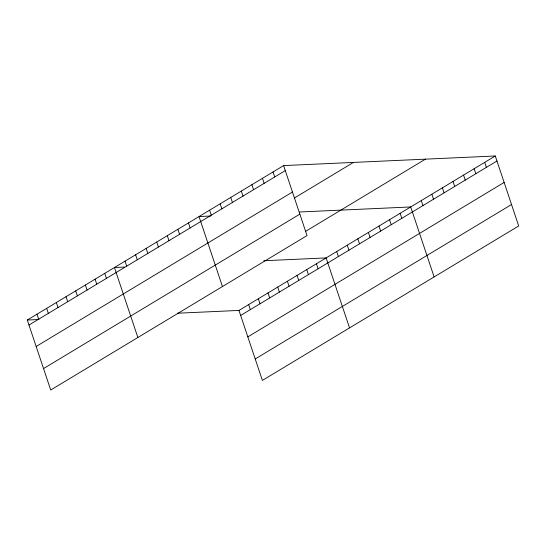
<?xml version="1.0" encoding="UTF-8"?>
<svg xmlns="http://www.w3.org/2000/svg" width="546" height="546" viewBox="0 0 546 546"><rect width="100%" height="100%" fill="white"/><g stroke="black" fill="none" stroke-linecap="round" stroke-linejoin="round"><path stroke-width="0.82" d="M283.613 165.588L307.029 235.572L50.717 390.015L27.3 320.031L283.613 165.588L495.283 155.985L518.7 225.969L262.387 380.412L238.971 310.428L177.436 313.22M28.979 325.047L285.292 170.598M36.152 346.485L292.465 192.035M294.253 198.096L353.467 162.415M43.543 368.577L299.856 214.128M305.61 231.354L425.43 159.152M238.971 310.428L495.283 155.985M240.65 315.445L496.962 160.995M247.823 336.882L504.135 182.439M255.214 358.975L511.527 204.525M210.674 216.025L199.031 216.55L222.447 286.534M299.727 211.985L410.701 206.954L434.118 276.938M124.427 267.069L114.448 267.52L137.865 337.503M263.752 260.749L326.119 257.917L349.536 327.9M27.3 320.031L38.943 319.506M484.712 162.353L486.39 167.369M474.14 168.728L475.819 173.737M463.568 175.095L465.24 180.112M452.996 181.47L454.668 186.479M442.417 187.838L444.096 192.854M431.845 194.212L433.524 199.222M421.273 200.58L422.952 205.596M400.129 213.322L401.808 218.332M389.557 219.697L391.229 224.706M378.985 226.064L380.658 231.074M368.407 232.439L370.086 237.449M357.835 238.807L359.514 243.816M347.263 245.174L348.942 250.191M336.691 251.549L338.37 256.559M316.434 263.752L318.113 268.769M306.75 269.587L308.429 274.604M273.041 171.956L274.713 176.972M297.072 275.423L298.744 280.432M262.469 178.33L264.141 183.34M287.387 281.258L289.066 286.268M251.89 184.698L253.569 189.708M277.702 287.094L279.381 292.103M241.318 191.073L242.997 196.082M268.018 292.929L269.697 297.939M230.746 197.44L232.425 202.45M258.34 298.764L260.012 303.774M220.175 203.815L221.853 208.825M248.655 304.6L250.334 309.609M209.603 210.183L211.282 215.192M188.459 222.925L190.131 227.935M177.88 229.293L179.559 234.309M167.308 235.667L168.987 240.677M156.736 242.035L158.415 247.051M146.164 248.41L147.843 253.419M135.592 254.777L137.271 259.794M125.02 261.152L126.699 266.161M104.764 273.355L106.443 278.364M95.079 279.19L96.758 284.2M85.394 285.026L87.073 290.035M75.717 290.861L77.389 295.871M66.032 296.696L67.711 301.706M56.347 302.532L58.026 307.541M46.663 308.36L48.341 313.377M36.985 314.196L38.657 319.212"/></g></svg>
